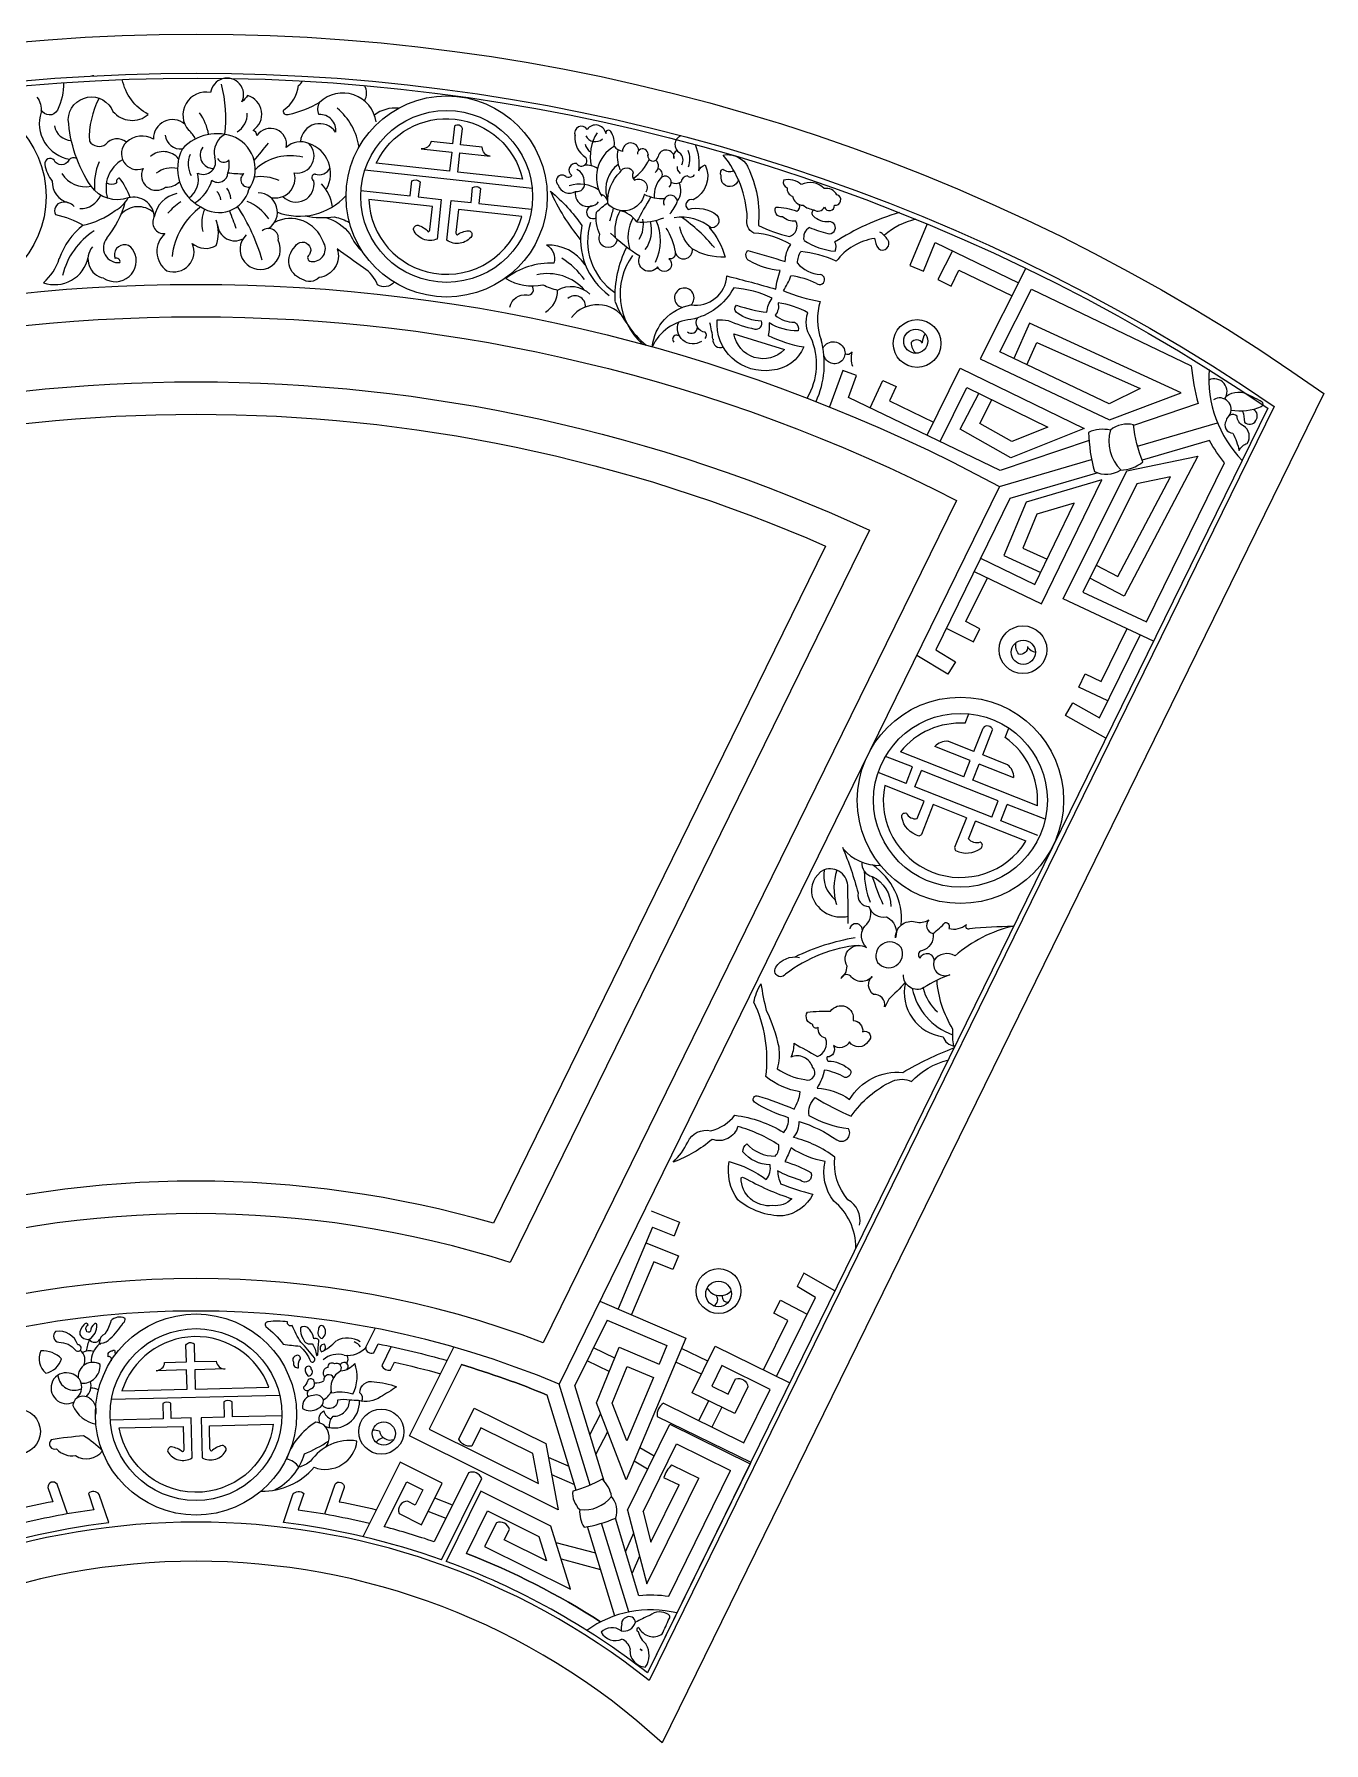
# Model space of a CAD drawing. Extents: x -66030 to 95157, y -13132 to 45879.
# Drawn here: x 38896 to 39849, y 13080 to 14342 of the extents above; entities that cross this region are included whole.
import ezdxf

# ---------------------------------------------------------------- set-up
doc = ezdxf.new("R2010")
doc.units = 0
doc.header["$LTSCALE"] = 100
doc.header["$MEASUREMENT"] = 0
for name, color, linetype in [('3', 11, 'CONTINUOUS'), ('4', 121, 'CONTINUOUS'), ('7', 105, 'CONTINUOUS')]:
    doc.layers.add(name, color=color, linetype=linetype)

# ---------------------------------------------------------------- blocks, each defined once
blk = doc.blocks.new('窗-073')
at = {"layer": '3'}
for p, q in [((207.9, 851.7), (104.9, 863)), ((511.2, 801.8), (511.2, 801.8)), ((590.4, 573), (590.3, 573)), ((474.4, 522.5), (476.7, 528.3)), ((479.7, 505.1), (485.4, 519.6)), ((485.3, 503), (491.3, 518.4)), ((499.1, 513.8), (501.3, 519.5)), ((473.6, 489.6), (434.6, 504.9)), ((477.5, 499.6), (455.7, 508.2)), ((479.7, 505.1), (463.8, 511.4)), ((441.9, 495.6), (425.4, 502.1)), ((438, 485.5), (441.9, 495.6)), ((473.6, 489.6), (477.5, 499.6)), ((479.1, 487.4), (483.1, 497.4)), ((504.3, 489), (483.1, 497.4)), ((500.5, 496.9), (485.3, 503)), ((438, 485.5), (420.8, 492.3)), ((449.2, 474.6), (424.9, 484.2)), ((443.5, 483.3), (447.5, 493.4)), ((494.8, 474.8), (447.5, 493.4)), ((518.9, 471.7), (479.1, 487.4)), ((490.8, 464.7), (443.5, 483.3)), ((490.8, 464.7), (494.8, 474.8)), ((475.2, 464.4), (454.8, 472.5)), ((496.4, 462.5), (500.3, 472.6)), ((523.7, 463.4), (500.3, 472.6)), ((511.9, 450), (480.7, 462.2)), ((519.2, 453.5), (496.4, 462.5)), ((281.1, 222.4), (298.5, 215.5)), ((282, 212.3), (260.8, 162)), ((282, 212.3), (295.3, 207.1)), ((298.5, 215.5), (295.3, 207.1)), ((375, 184), (371, 175.9)), ((394.2, 173.2), (375, 184)), ((382.2, 169.1), (371, 175.9)), ((249.6, 166.8), (302.5, 144.1)), ((254.1, 155.1), (234.2, 114.9)), ((254.1, 155.1), (290.7, 139.4)), ((258.7, 131.7), (245.7, 138.1)), ((247.4, 104.1), (261.5, 138.5)), ((261.5, 138.5), (286, 128)), ((302.5, 144.1), (265.8, 56.9)), ((290.7, 139.4), (286, 128)), ((315.9, 129.9), (299.7, 137.6)), ((255.3, 123.4), (241.7, 130)), ((257.1, 104), (266.4, 126.6)), ((266.4, 126.6), (282.5, 119.7)), ((312, 121.8), (296.2, 129.3)), ((282.5, 119.7), (266.1, 80.8)), ((-51.1, 106.4), (52.5, 109)), ((252.1, 56), (234.2, 114.9)), ((316.5, 105.5), (310.4, 93.3)), ((249.9, 97.5), (243.3, 84.8)), ((265.8, 56.9), (247.4, 104.1)), ((266.1, 80.8), (257.1, 104)), ((324.6, 101.5), (318.5, 89.3)), ((254.3, 86.4), (247.1, 72.5)), ((282.9, 71.4), (274.1, 76.6)), ((217.7, 70.8), (230.5, 65.3)), ((278.9, 63.3), (270.6, 68.3)), ((219.8, 60.1), (234, 53.9)), ((158.3, 41.4), (147.9, 45.5)), ((155, 33), (143.9, 37.4)), ((273.6, -14.5), (259.1, 33.2)), ((266.6, 38.1), (278.4, -7.3)), ((276.1, 37.1), (281, 18.4)), ((270.3, 23.9), (265.4, 12.7)), ((222.5, 18.3), (246.8, 11.9)), ((225.7, 8.2), (249.9, 1.7)), ((273.9, 9.8), (269.4, -0.6))]:
    blk.add_line(p, q, dxfattribs=at)
for points in [[(-622.7, 740.2, -0.297857), (660.7, 716.5), (278.8, -62.1)], [(-80.6, 916.9, -0.109717), (-84.4, 899.9, -0.617791), (-94.4, 900.2)], [(-24.8, 834.3, 0.481093), (-40.8, 845.9, -0.334347), (-63.7, 853.1, -0.132828), (-77.7, 894.2, -0.814079), (-50.2, 899.1, 0.418217), (-28.5, 897.3, -0.220346), (-44.5, 918.8)], [(-62, 921, 0.006991), (-63.5, 920.9)], [(46.5, 846.4, 0.592304), (61.4, 861.3, 0.732694), (70.4, 879.3, 0.319323), (56.5, 876.9, 0.814172), (38.4, 884.3, 0.340541), (36, 887.5, 0.643705), (32.7, 908.9, -0.045058), (29.2, 905, 1.17696), (9.9, 910.7, 0.722209), (-3.6, 887.5)], [(77, 904.7, -0.081121), (57.7, 897.1, -0.66153), (54.9, 900.1, 0.224043), (64, 915.2, 0.102874), (66.5, 917.9, 0.102874)], [(-97.1, 907.9, -0.207172), (-94.5, 898.6, 0.459185), (-76.8, 869.7, 0.459185)], [(-6, 891.3, 0.649529), (-25.3, 882.1, 0.317206), (-41.9, 880.3, 0.822018), (-31.7, 864, 0.805174), (-17.8, 852.6, 0.205583), (-9.2, 855.9)], [(101.3, 877.2, 0.180889), (87.9, 901.1)], [(139.6, 876.2), (158.3, 874.1), (157, 862.3), (111.9, 867.3, -0.711753), (201.9, 857.4), (162, 861.8), (163.3, 873.6), (182, 871.6, -0.393034), (177.1, 877.1), (163.8, 878.6), (165, 888.7, 0.50442), (160.1, 890), (158.9, 879.1), (145.6, 880.6, -0.390744), (139.6, 876.2)], [(-72.5, 870.1, 0.39556), (-77.4, 869.1, -0.625319), (-86.5, 869.1, 0.743773), (-92.2, 866.5, 0.1204), (-87.6, 856.2, 0.356747), (-77.6, 842.9)], [(276.9, 848.3, -0.62093), (254.4, 842.4, -0.216491), (262.1, 861.8, -0.703409), (270.1, 861.4, 0.368006), (270.8, 856.9, -0.773727), (277.8, 849.4)], [(377.2, 722.7, 0.243371), (379.4, 760, -0.238074), (377.6, 775.2, 0.092924), (359.2, 781.3, -0.236323), (357.5, 773.7, 0.198506), (369.4, 769.5, -0.373027), (371.5, 764.1, -0.150328), (353.8, 769, -0.058692), (353.1, 761.3, 0.078041), (375, 754.2, -0.288152), (355.4, 739.9, -0.485599), (321.7, 770.8, -0.035627), (328.5, 770.5, 0.048634), (344.9, 765.2, 0.605453), (349, 770.1, -0.14251), (334.2, 775, -0.535795), (333.7, 779.8, 0.047854), (352.4, 775.5, -0.141656), (355.6, 784.2, 0.094071), (331.9, 790.5, -0.22758), (305.6, 771.1, 0.268339), (281.8, 754.3, -0.334539), (305.6, 780, 0.439925), (327.7, 797.9, -0.009704), (357.9, 789.7, -0.063273), (360.6, 801.2, -0.110621), (341.7, 807.1, -0.512034), (340.6, 813.5, -0.008434), (363.7, 806.8, -0.164682), (367, 817.2, 0.118296), (344.3, 824.3, -0.382407), (340.3, 833.5, 0.163058), (325.4, 872.3, -0.279631), (339.4, 867.1, -0.026045), (340.7, 864.8, -0.134715), (347.1, 829, 0.056738), (366.2, 822.1, 0.474441), (370.2, 831.6, -0.213064), (362, 834.3, -0.630551), (357.9, 840.3, -0.069867), (370.7, 837.8, 0.41279), (372.3, 841.9)], [(310.4, 862.5, -0.24036), (314.4, 866.2, -0.402978), (307, 844.7, 0.863259), (303.8, 838.8, -0.237731), (321.6, 835.3, -0.762827), (316.8, 827.6, -0.762827)], [(334.8, 857.1, -1.02357), (324.3, 859.6, -0.414669), (325.2, 863.7, 0.287583), (332, 862.7)], [(102.4, 850.4), (132.8, 847.1), (133.8, 856.4, -0.331022), (138.8, 855.9), (137.7, 846.6), (151.9, 845), (149.3, 820.6, -0.417616), (134.8, 826.4, -0.469622), (137.6, 829.1, -0.137756), (143.9, 825.1, 0.283068), (144.9, 826.4), (146.4, 840.6), (107.3, 844.9, 0.35581), (147.4, 799.5, 0.387007), (201.5, 834.5), (162.4, 838.8), (160.9, 824.6, 0.283068), (161.6, 823.1, -0.137756), (168.6, 825.7, -0.469622), (170.7, 822.5, -0.417616), (155.3, 819.9), (158, 844.3), (170.2, 843), (171.2, 852.3, -0.331022), (176.1, 851.8), (175.1, 842.5), (207.5, 838.9)], [(-74.1, 840.6, 0.277634), (-81.9, 843.1, 0.524863), (-85.5, 835.6, -0.082145), (-68.5, 829.1, 0.146336), (-83.3, 808.5)], [(-68.5, 829.1, 0.107794), (-48.9, 838.1, 0.137285), (-40.8, 845.9)], [(-10.8, 848.6, 0.30749), (-24.8, 834.3, 0.618369), (-18.2, 824, 0.485968), (-17, 801.1, 0.661065), (-1.4, 817.9, 0.319208), (13.4, 816.6, 0.165221), (13.4, 832.2)], [(51, 837.1, 0.307334), (93.3, 847.4, 0.307334)], [(237.6, 820.4, -0.069444), (219.2, 850, -0.065468), (238.5, 828.9)], [(260.2, 820.4, -1.208704), (249.6, 823.4, -0.151908), (247.5, 837.1, -0.038774), (254.4, 842.9)], [(122.8, 794, -0.372877), (112.6, 792.4, 0.166193), (104.1, 802.9, -0.015226), (87.9, 814.5, -0.469597), (76.7, 796.9, -0.359345), (66.1, 795.9, -0.566776), (61.9, 815.9, -1.063152), (70.7, 811, 0.721581), (71.7, 806.8, 0.653733), (79.1, 819.1, 0.453533), (49.2, 830.8)], [(68.2, 834.8, 0.077504), (86.2, 834.2, -0.056765), (95.4, 830.8, -0.056765)], [(80.9, 833.8, -0.164043), (95.7, 823.7, 0.107462), (103.6, 812.6, 0.107462)], [(31.8, 823.2, 1.981247), (51.5, 819.9, 0.70691), (41.7, 825.7)], [(290.2, 827.3, -0.116039), (295.8, 812.7, -0.580669), (292, 808.4, -1.300455), (285.1, 803.4, -0.927015), (274.2, 810, -0.060258), (256, 824.3, -0.060258)], [(316.8, 827.6, -0.112995), (326.7, 809.5, -0.153182), (306.4, 814.6, -0.164022), (298.7, 828.1, -0.164022)], [(240.5, 804.8, 0.252911), (216.7, 816.9, -0.360151), (221.2, 805.7, 0.176314), (191.6, 796.3, 0.199252), (214.5, 792.5, 0.083832), (223.5, 789.2, -0.345871), (243.3, 786.6, -0.345871)], [(194.2, 778.7, -0.405476), (204.7, 786.2, 0.789768), (207.5, 791.7)], [(512.4, 743.2), (518.6, 757), (582.1, 728.6), (563.1, 719.2), (495.8, 751.1), (515.3, 789.8), (613.5, 742.5, 0.03593), (617.8, 719.3), (578.1, 705.9)], [(312.1, 757.6, -0.747715), (298.1, 769.4, -0.747715)], [(314.4, 759.4, 0.382528), (314.4, 763.3, -0.561242), (309.6, 772.1, -0.561242)], [(386.9, 753.6, -0.674988), (400.2, 752.1, -1.05954), (387.5, 749.3, -1.05954)], [(448.2, 756.5, 0.50378), (441.1, 756.9, 0.226163), (444.2, 750.3, 0.226163)], [(405.3, 742.2, -0.158519), (404.8, 750.9, -0.333651), (400.4, 749.8, -0.333651)], [(635.1, 723.9, -0.313195), (649.7, 724.2, -0.044519), (655.4, 721.4, -0.67518), (656.7, 717.2, -0.130428), (638.1, 715)], [(645.1, 714.7, -0.101047), (646.3, 707.9, 0.513126), (653.3, 708.8, 0.456672), (651.9, 715.7)], [(555.1, 619.8), (568.4, 612.8), (600.8, 674.3), (580.1, 670), (546.9, 603.3), (586.1, 584.9), (634.1, 682.8, -0.051051), (624.9, 696.6), (583.4, 684.5)], [(512.8, 569.7, -0.50378), (507.4, 565, -0.226163), (505.8, 572.1, -0.226163)], [(454.8, 472.5), (447.5, 454, -0.077689), (445.9, 453.1, -0.279902), (435.4, 464.6, -0.600325), (438.2, 467.2, 0.33285), (444.9, 463.8), (449.2, 474.6)], [(475.2, 464.4), (467.9, 446, 0.077689), (468.5, 444.2, 0.279902), (484, 445.5, 0.600325), (483.7, 449.3, -0.33285), (476.5, 451.3), (480.7, 462.2)], [(398.9, 446.3, -0.033043), (408.5, 418.1, 0.489013), (415.2, 409.8, 0.489013)], [(402.4, 399.3, 0.008939), (402.1, 421.4, 0.535551), (387.6, 432.3, 0.359412), (380.3, 415.6, 0.380859), (402.4, 403.8, 0.380859)], [(410.8, 437.1, 0.373811), (417.2, 428.1, -0.30292), (428.6, 409.8)], [(435.1, 398.5, 0.272072), (417.3, 435.3, 0.272072)], [(437.6, 362.7, 0.003588), (427.4, 352.6, -0.090208), (424.7, 348, 0.517412), (417.9, 355.6, -0.464028), (417.1, 366.6, -0.495439), (403.8, 367, 0.475436), (397.8, 365.5, 0.243221), (401.7, 373, -0.794929), (413.7, 384.4, -0.371594), (412.6, 397.7, 0.375807), (415.2, 409.8, 0.388072), (425.9, 403.4, -0.378447), (431.6, 390.5, -0.502405), (443.7, 400.3, 0.206736), (452, 401.5, 0.593711), (454.7, 393.1, -0.388089), (447.5, 382.5, 0.660134), (446.7, 378, -0.914714), (455.1, 375.7, 0.610645), (464.9, 367.7, 0.058633), (449, 359.8, -0.604736), (436.5, 367.7)], [(454.7, 393.1, 0.04337), (462.1, 399.9, -0.579367), (464.3, 396.2, 0.249735), (475.2, 398.7, 0.925421), (477.3, 396.2, -0.020788), (503.9, 397.6, 0.121198), (468.2, 379.4, 0.387768), (455.2, 376.5, 0.387768)], [(409, 385.8, 0.141821), (363.9, 368.1, -1), (357.8, 372.3, -0.307852), (372.4, 378.4)], [(407.1, 199.6, 0.229487), (393.5, 228.4, -0.226722), (388.2, 252.7, -0.095258), (367.2, 261.1, -0.022742), (363.4, 252.7, -0.067675), (379.4, 245.9, -0.846954), (372.9, 241.3, -0.059068), (358.9, 247, 0.078546), (360.8, 239.1, 0.029595), (380.6, 232.6, -0.248876), (362.3, 219.3, -0.183113), (334.5, 229.2, -0.20941), (329.2, 252.7, -0.095607), (352, 241.7, 0.219877), (354.3, 250.8, -0.226057), (337.6, 258.8, -0.218418), (339.9, 263.7, 0.216302), (357.4, 256.1, 0.255263), (359.6, 263, 0.071284), (334.5, 274.4, -0.436519), (318.6, 266.4, -0.093668), (294.6, 252.4, 0.09884), (303.6, 264.7, -0.357673), (317.8, 271.7, 0.167275), (332.6, 281.2, -0.109956), (362.7, 270.6, 0.202164), (365.7, 279.7, -0.070517), (344.8, 289.2, -0.904876), (347.1, 293, -0.032765), (369.1, 285, 0.105401), (372.9, 295.6, -0.129817), (351.7, 305.1, 0.14529), (344.4, 350.8, -0.10696), (348.7, 362.1, 0.026982), (352, 345.8, -0.059739), (359.6, 323.4, -0.099445), (358.7, 309.9, 0.120106), (375.7, 303.2, 0.836859), (380.5, 310.8, 0.442962), (367.2, 317, 0.114546), (369.1, 325.5, 0.006133), (383.5, 317.4, 0.413616), (388.5, 328.6, -0.386757), (384, 335.4, -0.719932), (380.7, 337.1, -0.523847), (377.3, 344.7, -0.035626), (391.6, 345.2, -0.829457), (405.4, 339.6, -0.429552), (411.3, 332.6, -0.904842), (414.7, 326.7, -0.566694), (403.2, 326.4, -0.461364), (393.3, 324.1, -0.58067), (389.4, 317.1, 0.720492), (391.9, 314.6, -0.132979), (403.7, 309.2, -0.58684), (400.4, 304.5, 0.087034), (387.7, 309, -0.103612), (383.2, 298, -0.137015), (403.2, 291, -0.284642), (436.1, 307.6, -0.043068), (467.5, 322.7)], [(437.6, 362.7, 0.439076), (460.8, 329.5, 0.278553), (467.5, 323.8, -0.082155), (466.9, 334.3, -0.126969), (457.1, 364.4, -0.126969)], [(409.4, 213.6, 0.334215), (402.2, 229.2, -0.205485), (394.2, 255.4, 0.101932), (368.8, 267.5, 0.195711), (372.2, 277.4, -0.078682), (395.4, 266, 0.791603), (402.6, 272.9, -0.101619), (378.4, 280.9, -0.253705), (382.1, 292.1, 0.035854), (404.3, 280.6, -0.136797), (429.6, 302.2, -0.225298), (441.4, 301.9, -0.152545), (463.8, 315.1, -0.152545)], [(111.1, 150.1), (105.2, 138.2, 0.505351), (110.3, 135), (113, 140.5, -0.019225), (155.5, 130.3)], [(18.9, 125.1), (0.1, 124.6), (0.4, 112.7), (45.8, 113.9, 0.711753), (-44.7, 111.6), (-4.6, 112.6), (-4.9, 124.5), (-23.7, 124, 0.393034), (-18.4, 129.1), (-5, 129.5), (-5.3, 139.6, -0.50442), (-0.3, 140.5), (0, 129.6), (13.3, 129.9, 0.390744), (18.9, 125.1)], [(80.1, 136.6, 0.352051), (80, 140.3, 0.742768), (78.3, 135.6)], [(121.1, 138.8), (115.2, 127, 0.32557), (120.6, 124.3), (123.1, 129.2, -0.013079), (151.5, 122.1)], [(235, 50.5), (217.1, 109, 0.02465), (164.3, 127.7), (144.5, 87.9), (211.7, 54.5), (208.2, 73.1), (176.3, 88.9), (170.7, 77.6, -0.330733), (162.7, 81.8), (172.2, 101), (216.2, 79.1), (223.9, 38.4), (132.4, 83.8), (159.6, 138.5)], [(338.2, 79.6), (354.4, 112.4), (324.6, 127.1), (318.5, 114.5), (328.5, 109.6), (333.1, 119, -0.452008), (340.7, 114.1), (332.6, 97.6), (306.4, 110.4), (320.5, 139.1), (366.4, 116.6)], [(-51.2, 130.1, 0.626862), (-53.1, 132.6, -0.521015), (-50.5, 136.3, -1), (-49.1, 135.4, 0.093464), (-48.4, 134.2)], [(164.3, 127.7, -0.02465), (217.1, 109)], [(70.2, 108, -0.523939), (72.1, 113.1, 0.338856), (73.8, 116.6, 0.869658), (69.5, 117.6, -0.144858), (67.1, 113.9, 0.619667), (70.4, 112.1)], [(103, 105.1, 0.377173), (101.7, 110.4, -0.479799), (110.5, 117.2, -0.060147), (124.4, 114.1, -0.017969), (114.5, 107.8, -0.216316), (100.9, 105.6, -0.026379), (95.5, 105.9, 0.076828), (88.1, 105.9, -0.434192), (83.4, 100.8, -0.286624), (78.6, 102.7)], [(53.8, 96.3), (23.3, 95.5), (23.1, 104.9, 0.331022), (18.1, 104.8), (18.3, 95.4), (4, 95), (4.6, 70.4, 0.417616), (19.5, 75, 0.469622), (17, 77.9, 0.137756), (10.4, 74.4, -0.283068), (9.5, 75.9), (9.2, 90.1), (48.5, 91.1, -0.35581), (4.8, 49.3, -0.387007), (-46.3, 88.8), (-6.9, 89.7), (-6.6, 75.5, -0.283068), (-7.4, 74, 0.137756), (-14.2, 77.1, 0.469622), (-16.5, 74.1, 0.417616), (-1.5, 70.3), (-2.1, 94.9), (-14.3, 94.6), (-14.5, 103.9, 0.331022), (-19.5, 103.8), (-19.3, 94.4), (-51.9, 93.6)], [(83.2, 88.9, -0.21999), (85.3, 95.9, 0.417061), (95.5, 105.9, 0.417061)], [(77.2, 91.7, -0.3675), (79.6, 99.3, 0.270703), (84.2, 94.3, 0.270703)], [(80.8, 76.9, 0.380567), (79.6, 90.6, 0.102631), (74.6, 92.3, 0.178209), (56.6, 69.5)], [(41.1, 49.8, 0.220438), (73.6, 64.5, 0.488231), (100, 80.7, 0.285638), (71.4, 68.2, -0.102401), (64.2, 64.5, 0.216125), (56.6, 69.5)], [(49.1, 50.5, 0.211305), (67.7, 72.8, 0.036434), (82.5, 80.6, 0.036434)], [(152, 7.6), (176.8, 57.6, 0.399884), (168.6, 61.2), (147.5, 18.7, 0.017424), (116.8, 27.9), (130.6, 55.6), (140.5, 50.7), (135.8, 41.3), (131.2, 43.6, 0.546249), (126, 36.1), (139.8, 29.2), (152.5, 54.8), (126.5, 67.7), (103.7, 21.8)], [(342, 66.7), (278.8, -62.1, 0.079048), (154.9, 6.6)], [(-78.3, 35.8), (-84.6, 54.1, 0.763432), (-90.3, 52.1), (-87.3, 43.3, 0.012458), (-110.1, 38.4, 0.012458)], [(80.2, 35.8), (86.5, 54.1, -0.763432), (92.1, 52.1), (89.1, 43.3, -0.012458), (111.9, 38.4, -0.012458)], [(-150.2, 7.6, -0.05562), (-52.8, 30.5), (-58.8, 47.8, 0.46646), (-65.3, 48.4), (-61.9, 38.4, 0.024408), (-106, 30.1, 0.024408)], [(152, 7.6, 0.05562), (54.7, 30.5), (60.6, 47.8, -0.46646), (67.2, 48.4), (63.7, 38.4, -0.024408), (107.8, 30.1, -0.024408)], [(250, -30.6, 0.050544), (167.4, 11.5), (180.4, 37.7), (211.9, 22), (216.6, 6.9), (190.7, 19.8), (193.9, 26.3, 0.440809), (185.9, 30.4), (178.6, 15.8), (231.5, -10.5), (219.4, 28.3), (176.3, 49.8), (154.9, 6.6)], [(167.4, 11.5, -0.050544), (250, -30.6)], [(274.3, -47.4, -0.000839), (275.5, -48.3)]]:
    blk.add_lwpolyline(points, format="xyb", dxfattribs=at)
for points in [[(3.9, 840.4, 0.523593), (33.5, 851.1, 0.458638), (25.3, 883, 0.320549), (-7.5, 876.1, 0.414974)], [(363.1, 752.5, -0.61894), (332.1, 762.2)], [(648.1, 694.8, 0.418765), (645.7, 705.6, -0.283915), (641.8, 711.6, 0.615626), (635.1, 708.7, 0.589914), (639.2, 701.1, -0.060828), (643.1, 690.4, -0.21715)], [(338.3, 242.8, 0.047855), (367.8, 229.8, -0.22301), (355.8, 225.6, -0.450447), (336.5, 242.6, -0.367274)], [(-83.5, 141.5, -0.230565), (-73.3, 136.6, 1.618905), (-71.9, 139.9, 0.367221), (-85.5, 148.2, 0.653481)], [(-64.1, 148.4, -0.75439), (-66.6, 148.7, -0.398147), (-65.4, 152.3, 0.663201), (-68.1, 152.2, 0.240843), (-70.6, 146.3, 0.310377), (-64.8, 143.3, 0.260812), (-60.1, 152.3, 0.647683), (-61.8, 152.6, 0.217478)], [(-55.1, 146.7, 0.3192), (-58.5, 141.4, 1.477671), (-57.6, 140.9, 0.216496), (-51.9, 143.7, 0.057872), (-43.9, 153.4, 0.314796), (-42.8, 156.2, 0.334578), (-51.5, 154.6, -0.074124)], [(54.6, 140.4, 0.026988), (64.8, 139.1, -0.126961), (71.3, 129.8, 0.914936), (73.9, 131.8, 0.017724), (65.5, 141.6, -0.054851), (60.2, 151.8, -0.626478), (57.2, 154, 0.067636), (45.4, 154.1, 0.659716), (43.9, 151.2, -0.055731)], [(72.5, 140.6, -0.142796), (75, 133.4, 0.51995), (76, 134.1, -0.023114), (76.6, 142.2, 0.538761), (73.5, 143.5, 0.147639), (69.7, 150.6, 0.308985), (65.3, 150.4, 0.158586), (66.8, 143.5, 0.401274)], [(76.4, 149.3, 0.456654), (78.5, 143.7, 0.406671), (79.8, 150.8, 0.882642)], [(-91.5, 122.5, 0.287902), (-81.9, 131.3, 0.208086), (-94.6, 136.3, 0.346036)], [(62.3, 133.2, 0.499038), (60.9, 129.2, 0.526815), (64.1, 125.8, -0.23136), (65.2, 131.2, 0.653686)], [(70, 120.6, 0.618708), (71.9, 125.1, 0.819811), (68.2, 125.3, 0.268429)], [(-88.2, 81.4, 0.810066), (-84.9, 75.8, 0.250718), (-73.3, 71.7, 0.384361), (-56.6, 74.6, 0.060709), (-68.3, 83.8, 0.027682)]]:
    blk.add_lwpolyline(points, format="xyb", close=True, dxfattribs=at)
for points in [[(451.1, 829.9), (440.4, 804.4), (448.7, 800.9), (456, 818.4), (507.2, 793.7)], [(466.6, 813.3), (457.6, 795.7), (465.7, 791.6), (470.6, 801.4), (503.3, 785.6)], [(511.7, 802.7), (483.6, 746.9), (563.2, 709.2), (607.4, 726), (514.1, 768.8), (504.3, 747.1)], [(550.7, 696.6), (495.9, 678.2), (402.5, 723.1), (407.6, 736.5), (399.1, 739.6), (390.8, 717.3)], [(451, 699.8), (471.3, 741.2), (547.6, 704), (502.5, 686), (471.4, 703.5), (482.8, 725.6)], [(416, 716.7), (423.8, 733.6), (432, 729.8), (427.9, 720.9), (454.9, 707.9)], [(459.1, 695.9), (475.4, 729.2), (525.4, 704.8), (503.2, 696), (483.4, 707.1), (490.9, 721.6)], [(644.9, 684.3), (342.4, 67.6)], [(590.3, 573), (534.7, 599.1), (573.9, 678), (617.7, 687), (572.2, 600.7), (551.1, 611.8)], [(556.1, 676.6), (501.9, 660.8), (456.3, 567.7), (468.5, 560.3), (463.8, 552.7), (444.6, 564.3)], [(480, 616), (521.5, 596), (558.5, 672.4), (512, 658.7), (498.3, 625.7), (520.9, 615.4)], [(483.9, 624.1), (517.3, 608), (541.5, 658), (518.6, 651.3), (509.9, 630.3), (524.8, 623.5)], [(462.8, 581.1), (479.5, 572.7), (483.5, 580.7), (474.8, 585.1), (488.1, 612.1)], [(562.3, 536.4), (544.4, 544.7), (548.2, 552.9), (558.1, 548.3), (574.1, 580.8)], [(561.1, 513.4), (536.2, 527.2), (540.6, 535.1), (557.2, 525.9), (582.2, 576.8)], [(277.9, 202.7), (297.9, 194.6), (294.5, 186.2), (282.7, 191), (269.1, 158.5)], [(358.3, 120.5), (382.2, 169.1)], [(350.2, 124.5), (365.2, 154.9), (356.7, 159.4), (360.7, 167.4), (377.1, 158.7)], [(284.8, 95.8), (342.4, 67.6)], [(288.7, 103.9), (338.2, 79.6)], [(266.6, 38.1), (292.5, 91)], [(292.5, 91), (342, 66.7)], [(276.1, 37.1), (296.6, 78.9)], [(296.6, 78.9), (329.9, 62.6)], [(293.6, 66), (310.4, 57.8)], [(278.4, -7.3), (310.4, 57.8)], [(281, 18.4), (298.3, 53.7)], [(288.8, 58.3), (298.3, 53.7)], [(291.9, -14.9), (329.9, 62.6)], [(258.7, -27.1), (241.9, 28)]]:
    blk.add_lwpolyline(points, dxfattribs=at)
for centre, radius in [((155.2, 846.8), 52.9), ((444.8, 756.3), 14.7), ((444, 757.7), 7.42), ((510, 567.8), 14.7), ((510.2, 566.2), 7.42), ((471.5, 475.1), 53.5), ((322.6, 173), 13.8), ((322.6, 171.2), 7.92), ((0.9, 97), 52.9), ((-108.8, 86.5), 13.9), ((115, 86.5), 13.9), ((116.5, 85.3), 7.13)]:
    blk.add_circle(centre, radius, dxfattribs=at)
for centre, radius, start, end in [((-63.7, 894.9), 83, 353.1891, 14.6349), ((96.9, 910.4), 9.01, 328.0692, 31.2746), ((-12.7, 882.9), 52.1, 152.1341, 182.3611), ((83.4, 900.5), 7.65, 146.5873, 205.7752), ((91.3, 889.9), 20.6, 7.6803, 134.0045), ((-23, 879.6), 32.1, 9.5985, 35.7288), ((19.4, 897.8), 13.1, 301.0919, 0.9968), ((77.3, 887.5), 9.7, 353.0637, 94.2221), ((123.6, 879.5), 21.7, 84.6083, 126.5107), ((-75.7, 891.9), 10.6, 188.5949, 269.3601), ((-8.5, 885.7), 9.7, 187.2361, 275.5302), ((-11.9, 877), 13.4, 22.9023, 51.9633), ((25, 873.8), 12.9, 119.4455, 192.3081), ((77, 879.8), 11.8, 33.402, 176.3035), ((238.2, 885.8), 4.22, 32.5229, 200.5519), ((248.6, 883.1), 14.5, 174.9573, 238.2282), ((246.7, 887.3), 6.74, 208.6498, 310.4996), ((246.9, 884.4), 6.4, 14.2269, 144.7226), ((270.8, 871.5), 27.2, 147.8866, 192.2514), ((254.8, 885.9), 1.68, 28.6178, 195.6947), ((245.2, 879.4), 13.3, 352.7846, 33.7271), ((301.6, 878.8), 5.86, 112.6133, 240.3482), ((-58.8, 884.6), 7.03, 213.0258, 306.6471), ((-47.6, 873.2), 9.06, 51.272, 141.0262), ((-19.2, 862.1), 12.3, 40.1428, 130.2041), ((11.6, 872.2), 8.17, 142.8478, 270.9184), ((-311.9, 1162.4), 455.7, 319.9085, 321.657), ((64.2, 860.9), 19.5, 330.9656, 71.4768), ((247, 880.1), 6.59, 190.4804, 241.1706), ((269.4, 858.6), 22, 119.8271, 211.5937), ((264.9, 883), 8.4, 219.1393, 260.0358), ((280.2, 871.3), 20, 167.1602, 203.7684), ((268.5, 874.7), 5.03, 4.6359, 182.5653), ((275.9, 872.8), 3.31, 342.4372, 178.0691), ((290.3, 870.4), 4.98, 358.4669, 169.2074), ((297.9, 871.8), 3.13, 102.8177, 211.0551), ((294.4, 869.1), 6.33, 333.3989, 46.8743), ((292.4, 869.8), 12.6, 338.1462, 24.9536), ((280.6, 867), 30.1, 351.359, 22.6931), ((-26.7, 854), 35, 156.3142, 185.6344), ((-34.4, 851.9), 20.1, 119.35, 198.2253), ((-14, 849.2), 15.2, 76.6536, 128.8519), ((11.3, 866.8), 15.2, 157.111, 207.9847), ((5.3, 868.1), 7.71, 244.4829, 22.175), ((18, 872.3), 4.41, 210.1279, 315.6392), ((6.9, 866.4), 14.5, 340.0215, 11.4956), ((59, 840.1), 31.8, 75.9533, 132.6976), ((76.6, 867.7), 7.52, 251.5137, 334.3011), ((234.5, 863.1), 4, 77.5416, 236.9072), ((231.8, 856.1), 8.15, 358.3687, 64.2202), ((238.2, 868.8), 3.38, 212.921, 34.3954), ((241.3, 854), 12.1, 56.2708, 95.7993), ((272.7, 851), 19.6, 127.4217, 194.3999), ((252.1, 882.7), 30.7, 305.7898, 334.7825), ((282.2, 871.8), 3.19, 159.5909, 351.2012), ((280.7, 865.6), 4.88, 304.5917, 46.6322), ((284.2, 860.3), 3.79, 336.1716, 73.613), ((301.7, 864.8), 4.68, 173.3683, 233.941), ((-67.1, 870.1), 17.3, 212.2008, 281.4521), ((-51, 861.6), 7.15, 243.289, 295.5333), ((-46.1, 856.1), 2, 90.4375, 208.5708), ((-84.7, 829.4), 48.1, 20.3487, 36.7126), ((-12.1, 857.4), 14.5, 307.4413, 15.0237), ((-13.1, 863.8), 24.8, 302.1923, 343.6199), ((14.5, 861.5), 6.05, 230.8127, 359.5364), ((28.5, 913), 52.2, 261.2037, 272.0714), ((33, 857.1), 4.55, 124.8665, 290.5646), ((40.7, 830.8), 28.2, 65.9737, 97.883), ((62.5, 854.4), 11.1, 223.0115, 10.4249), ((74.5, 858.4), 2.25, 98.574, 242.479), ((59.5, 836.9), 25.7, 7.8815, 43.6721), ((226.2, 856.5), 3.48, 42.2096, 227.721), ((230.7, 855.9), 7.06, 196.316, 302.3386), ((230, 861.4), 2.83, 244.8184, 325.0103), ((237, 833.5), 20.9, 55.835, 107.5744), ((235.4, 854.5), 4.72, 258.1512, 17.1385), ((300.3, 846.9), 17.4, 136.6844, 182.697), ((289.6, 855.4), 3.89, 310.5483, 119.7851), ((296.3, 861.4), 6.56, 245.0614, 301.0306), ((288.6, 850.5), 10.8, 323.424, 25.7068), ((303.5, 855.6), 3.87, 91.7096, 178.2212), ((305.3, 861.6), 2.85, 228.901, 334.8486), ((366, 855.6), 3.63, 163.0635, 251.9419), ((365.7, 845.8), 11.4, 46.6648, 106.076), ((369.5, 851.4), 4.66, 170.5045, 253.2116), ((379, 843.6), 11.8, 43.2048, 117.4523), ((-69.9, 852.5), 13.1, 266.4644, 337.9227), ((-101.8, 859.7), 61.4, 321.0397, 344.4496), ((9.6, 815.1), 33.6, 122.6284, 140.57), ((8.1, 844.2), 8.04, 3.1753, 44.8005), ((10.6, 844.8), 11.7, 3.1016, 36.9093), ((20.8, 815.6), 30.4, 34.8732, 67.5714), ((39, 837.1), 12, 303.4872, 88.915), ((242.4, 848.6), 8.1, 171.1612, 321.1394), ((249.1, 842.9), 5.28, 354.8185, 79.8319), ((1057.1, 396.6), 897.2, 149.899, 151.0309), ((287.7, 868.6), 23.1, 242.0304, 274.2055), ((293, 843.2), 4.33, 10.5005, 204.3542), ((272.4, 853.3), 26.6, 319.4824, 339.5258), ((374.9, 848.2), 6.84, 190.4742, 268.1299), ((388.8, 844.1), 7.67, 29.6409, 98.9284), ((394.5, 844.7), 3.33, 261.1711, 73.742), ((-34.7, 826.4), 14.1, 47.7247, 139.1331), ((28.9, 805.5), 42.9, 125.6516, 174.3214), ((24.2, 830.7), 19.8, 155.0215, 196.1171), ((1363.3, 1323.8), 1427, 199.9033, 200.3654), ((-72.6, 774.8), 118.9, 15.9631, 33.6316), ((245.3, 837.1), 3.94, 90.7822, 300.3556), ((158.5, 865.4), 102.8, 340.9521, 345.4228), ((285.1, 825.3), 26.4, 150.8987, 188.4068), ((257.8, 821), 17.6, 35.1603, 75.9585), ((291.7, 821.5), 24.9, 150.648, 197.2136), ((275.9, 863.4), 32.4, 263.4857, 293.668), ((258.6, 829.5), 17.7, 329.2449, 11), ((261.5, 825.9), 19.9, 323.4921, 15.8609), ((255.9, 819.7), 30.9, 334.5357, 23.6274), ((299.8, 805.2), 28.8, 50.3623, 99.0323), ((240, 748.9), 104, 39.6711, 54.8845), ((384.2, 854.2), 16, 233.4778, 259.802), ((382.3, 836.5), 2.21, 115.0351, 230.7738), ((389.8, 844.3), 13, 227.0115, 273.588), ((383.8, 842.3), 4.56, 236.7858, 331.2543), ((390.8, 841.2), 3.17, 199.8881, 3.3518), ((390.8, 827.6), 3.73, 254.8562, 93.7087), ((478.9, 685.2), 158.2, 106.5162, 122.443), ((453.1, 790.8), 42.9, 102.0844, 131.5354), ((-36.4, 787), 46.3, 123.2215, 166.017), ((-46.9, 815.3), 9.25, 140.9804, 276.0663), ((24.8, 830.2), 10.7, 184.5864, 298.6028), ((280.1, 820.4), 42.5, 168.4599, 234.3282), ((280.1, 819.3), 38.1, 162.4847, 235.9296), ((382, 821.5), 7.04, 118.4541, 193.8175), ((415.6, 921.5), 100.9, 248.5264, 255.209), ((424.2, 784.8), 36.6, 98.7424, 142.8627), ((433.3, 822.9), 14.8, 187.0628, 213.7351), ((416.8, 815), 11.1, 27.4412, 62.6278), ((-53.8, 808.2), 11.8, 140.2291, 259.1986), ((-48.7, 807.1), 12.8, 235.1913, 27.4639), ((-43.2, 810.9), 6.18, 19.6176, 202.5458), ((326.4, 785.1), 67.7, 153.3854, 182.2187), ((303.3, 786.7), 41.3, 144.7277, 228.0918), ((301.1, 813.8), 5.42, 192.2794, 7.5498), ((383.5, 805.7), 12.5, 145.4482, 179.4609), ((367.1, 746.8), 66.3, 65.1612, 84.7711), ((397.5, 853.3), 40.3, 236.4342, 265.4214), ((389.3, 815.8), 5.62, 332.6579, 31.1648), ((423.5, 817.8), 3.99, 231.8559, 36.1968), ((-86, 813.4), 20.9, 250.3522, 348.5278), ((-112.9, 817.4), 30.9, 310.0085, 343.2755), ((-48, 806.6), 2.15, 346.8955, 115.8518), ((203.7, 771.1), 43.8, 34.031, 59.2202), ((386.6, 819.3), 20.6, 220.7125, 266.7938), ((217.5, 769), 30.3, 41.589, 102.8712), ((208.6, 788.6), 14.9, 299.7325, 2.0998), ((301.5, 784.4), 6.05, 312.7244, 258.418), ((322.9, 814.3), 47.2, 327.0928, 339.7219), ((360.4, 747.1), 51.3, 64.0153, 82.412), ((384.8, 795.7), 3.1, 232.4784, 77.4351), ((234.3, 779.4), 6.31, 353.8832, 134.4857), ((248.1, 760), 20.2, 33.4797, 142.5301), ((322, 807), 67.9, 201.2299, 229.5456), ((403.2, 888.3), 107.6, 247.8104, 260.394), ((419.6, 771.2), 36.1, 162.2621, 200.4453), ((229.7, 747.9), 90.1, 7.0754, 13.5584), ((296.8, 758.9), 2.52, 41.4952, 223.554), ((305.9, 766.2), 3.65, 227.3328, 2.0619), ((323.6, 758.2), 4.46, 169.4546, 295.7338), ((331.4, 743.9), 56.3, 335.476, 15.1312), ((457.2, 756.7), 9.21, 143.0209, 179.5467), ((697.1, 734.9), 72.7, 175.8171, 224.1187), ((627.8, 726.7), 7.84, 324.4565, 115.768), ((631.2, 715.8), 6.98, 325.1908, 123.5978), ((588.2, 696.2), 25.3, 164.3075, 224.5611), ((520, 575.1), 9.21, 218.6031, 255.1289), ((471.5, 475.1), 47.5, 86.5072, 141.075), ((488.1, 517.5), 3.4, 15.0256, 142.213), ((462.9, 501.9), 9.51, 84.1827, 139.1379), ((471.5, 475.1), 47.5, 355.9407, 54.5696), ((494.8, 489.4), 9.51, 357.8295, 52.6651), ((471.5, 475.1), 47.5, 168.915, 328.1007), ((421.5, 464), 29, 220.2026, 271.4822), ((406.5, 428.8), 19.2, 169.6709, 231.0176), ((426.6, 421.1), 33, 160.6889, 197.7388), ((464.5, 431.4), 52.2, 180.0755, 201.3817), ((622.9, 497.5), 217.1, 198.6614, 203.4598), ((429.8, 253.8), 138.6, 99.6157, 115.7567), ((407.2, 395.2), 3.93, 339.7669, 169.543), ((428, 379.4), 8.54, 35.8964, 208.5925), ((427.3, 380.6), 8.57, 217.7966, 26.6923), ((479.8, 367.4), 38.9, 192.101, 250.273), ((476.6, 366.4), 28.9, 193.7176, 228.2558), ((323.6, 179.5), 9.3, 210.2227, 316.1234), ((317.6, 167.8), 4.46, 297.8504, 37.949), ((328.3, 169.6), 3.46, 167.6481, 276.1805), ((-36.2, 132), 30.7, 158.3433, 172.4747), ((-61.5, 145.3), 3.81, 210.9829, 329.0191), ((-48.8, 129.2), 14.9, 130.7176, 180.7777), ((61.7, 166.9), 35.4, 297.504, 316.1697), ((94.2, 129.9), 14.2, 56.5497, 118.9932), ((94.1, 149.2), 15.8, 262.6569, 318.4097), ((95.5, 134.3), 7.89, 33.2686, 69.4793), ((-62.8, 120.2), 8.91, 58.3774, 183.0017), ((-75, 130.6), 7.54, 332.3493, 51.577), ((-68.8, 127), 10.7, 264.9822, 3.8324), ((-64.7, 127.7), 8.52, 72.188, 119.735), ((88.2, 120.4), 13.7, 73.3997, 131.4505), ((84.5, 126.3), 2.42, 49.4479, 189.5706), ((87.4, 125.5), 3.02, 330.7592, 115.9519), ((92, 126.5), 2.55, 321.1879, 157.473), ((89.2, 135.9), 12, 274.3321, 321.7558), ((89.5, 131.3), 5.04, 325.6367, 25.3179), ((76.2, 120.3), 23.9, 333.1098, 20.0489), ((-78.7, 113.3), 9.64, 154.1264, 296.6886), ((-79.1, 113.4), 9.31, 78.2685, 153.5618), ((-74.1, 121.9), 10, 183.9298, 298.3001), ((-78.2, 113.8), 8.78, 310.2995, 83.5421), ((-74, 115.1), 10.3, 315.3769, 13.0744), ((74.8, 125.8), 9.33, 264.1657, 301.4133), ((82.3, 122.8), 3.14, 91.8124, 231.0523), ((82.7, 118.4), 3.1, 22.7097, 189.8344), ((95.8, 113.5), 11.9, 118.9022, 196.6425), ((-68.8, 102.1), 6.18, 77.8039, 175.1881), ((-69.5, 99.4), 9.02, 345.0232, 77.0121), ((-63.2, 106.3), 6.99, 53.1968, 95.5256), ((73.1, 102), 6.67, 90.2935, 190.8375), ((74.9, 104.5), 4.61, 17.6036, 113.5605), ((74.7, 105.3), 4.68, 285.374, 7.182), ((72.2, 117.4), 13.5, 301.7963, 332.2956), ((85.7, 104.5), 15.8, 250.8978, 3.3786), ((90, 88.3), 22.5, 70.6413, 104.3855), ((-57.1, 110.2), 19.4, 202.8653, 259.7428), ((71.2, 107.6), 8.29, 235.6415, 304.3585), ((292.9, 96.9), 8.17, 120.6418, 187.4758), ((100.5, 12.4), 75.6, 79.7999, 82.9715), ((120.3, 87.8), 6.52, 188.7545, 291.3584), ((121.4, 69.9), 14, 112.5548, 133.7035), ((309, 51.1), 21.4, 136.1061, 160.4462), ((239.9, 59.4), 21.1, 262.317, 322.5706), ((280.8, -90.5), 76.3, 81.6301, 95.3433), ((280.8, -90.5), 67.3, 76.1177, 125.7291), ((264.1, -28.7), 7.63, 258.3285, 343.2136), ((266.5, -31.5), 3.61, 104.0637, 183.8161), ((267.7, -31.1), 3.71, 2.7372, 124.1877), ((327.9, -137.2), 120.4, 113.3139, 117.9859), ((286.4, -34.4), 9.87, 56.6205, 128.4255), ((195.8, 9.5), 103.6, 332.6904, 338.3694), ((290.7, -27.6), 1.86, 323.7779, 51.4305), ((256.9, -43.2), 9.01, 51.0282, 136.9071), ((258.9, -32.6), 9.59, 207.0692, 296.1023), ((281.5, -35.4), 18.9, 168.8775, 182.314), ((259.9, -49.2), 8.53, 13.2787, 67.9921), ((273.5, -35.4), 1.31, 93.8787, 250.9149), ((286.9, -33.4), 14.1, 193.1944, 231.325), ((282.4, -29.9), 9.86, 205.4431, 304.3098), ((278, -48.5), 9.93, 172.7358, 267.7458), ((0.9, -417.2), 459.9, 53.3377, 53.5301), ((266.2, -51.1), 13.6, 327.5049, 29.1667)]:
    blk.add_arc(centre, radius, start, end, dxfattribs=at)
at = {"layer": '4'}
for points in [[(695.2, 725.5), (287.8, -105.1, 0.389723), (-285.9, -105.1), (-693.3, 725.5, -0.318638)], [(469.1, 659.7), (214.7, 141.2, 0.18492), (-212.9, 141.2), (-467.2, 659.7, -0.241444)], [(388.5, 631.6), (184, 214.7, 0.141932), (-182.1, 214.7), (-386.6, 631.6, -0.20938)]]:
    blk.add_lwpolyline(points, format="xyb", close=True, dxfattribs=at)
at = {"layer": '7'}
for p, q in [((580.5, 693.1), (629.8, 707.4)), ((495.6, 668.3), (552.2, 684.8)), ((243.5, 53.5), (224.5, 115.7)), ((267.3, -24.5), (250.6, 30.1))]:
    blk.add_line(p, q, dxfattribs=at)
for points in [[(664.6, 717.6), (279.8, -66.7, 0.349363), (-278, -66.7), (-662.7, 717.6, -0.309114)], [(495.6, 668.3), (224.5, 115.7, 0.201298), (-222.7, 115.7), (-493.8, 668.3, -0.251408)], [(415.5, 641.3), (194.4, 190.6, 0.155354), (-192.6, 190.6), (-413.7, 641.3, -0.220455)], [(578.1, 706.2, 0.233475), (563.8, 703, 0.155853), (550.4, 701.6, 0.061156), (554, 677.4, 0.259435), (570.1, 678.4, 0.169442), (583.8, 683.4, -0.068438)], [(232.8, 49.9, 0.233475), (237.1, 38.5, 0.155853), (239.8, 27.6, 0.061156), (259.3, 33.3, 0.259435), (256.7, 46.6, 0.169442), (250.9, 57.2, -0.068438)]]:
    blk.add_lwpolyline(points, format="xyb", close=True, dxfattribs=at)
for centre, radius in [((-153.3, 846.8), 61.9), ((155.2, 846.8), 61.9), ((471.5, 475.1), 63.5), ((0.9, 97), 61.9)]:
    blk.add_circle(centre, radius, dxfattribs=at)

msp = doc.modelspace()

# ---------------------------------------------------------------- block references
at = {"layer": '3', "xscale": 1.19999999999709, "yscale": 1.19999999999709, "zscale": 1.2}
msp.add_blockref('窗-073', (39014.5, 13206.1), dxfattribs=at)

doc.saveas('drawing.dxf')
